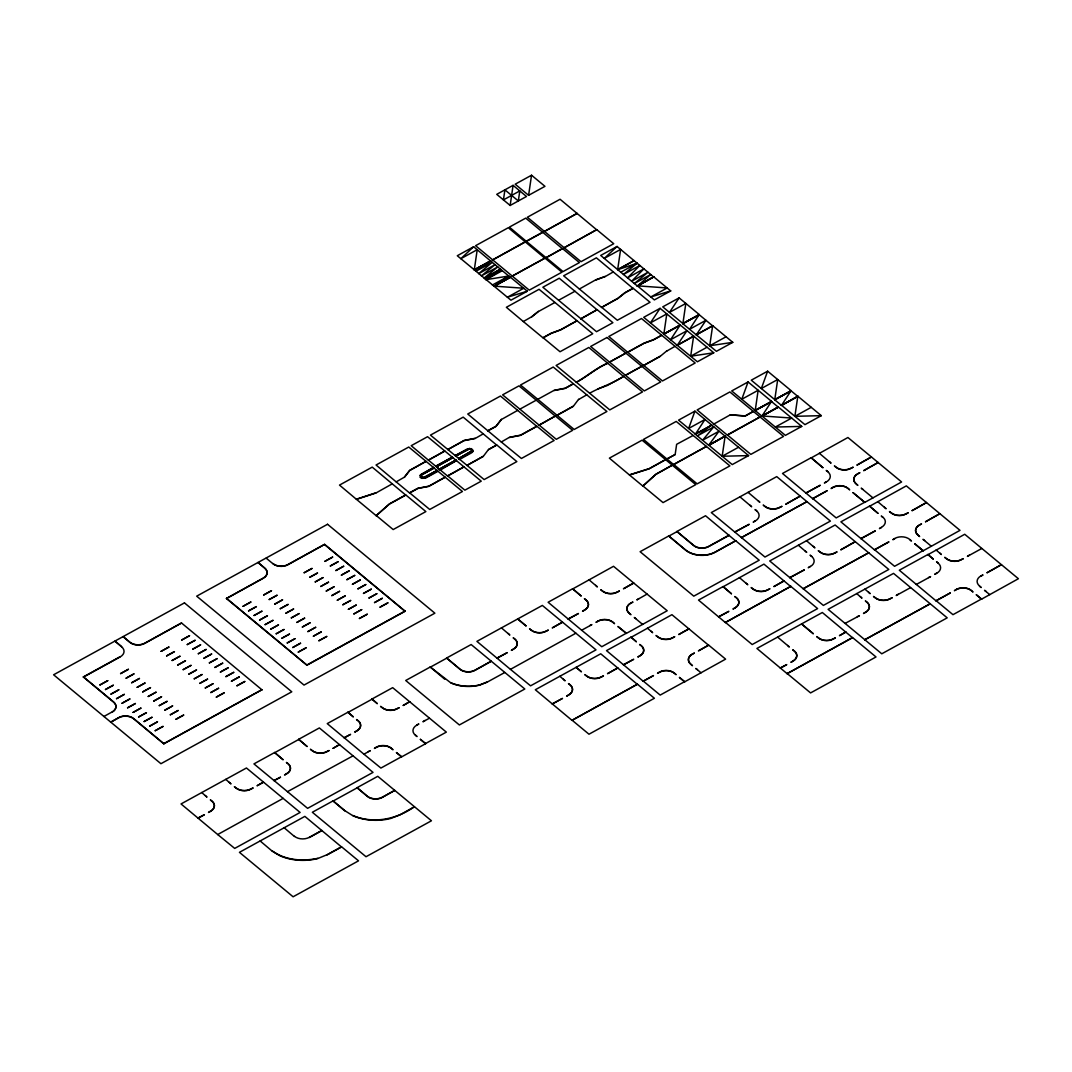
<?xml version="1.0" encoding="UTF-8"?>
<svg xmlns="http://www.w3.org/2000/svg" width="1072" height="1072" viewBox="0 0 1072 1072"><rect width="100%" height="100%" fill="white"/><g stroke="black" fill="none" stroke-linecap="round" stroke-linejoin="round"><path stroke-width="1.5" d="M112.091 712.17A10.573 7.142 0.5 0 0 113.565 702.12L83.375 676.914L120.171 656.694M103.917 716.471L112.091 711.969A10.573 7.142 0.5 0 0 113.565 701.919L83.375 676.914M163.869 743.794L133.692 718.588A10.573 7.142 0.5 0 0 118.804 717.53L110.617 722.22L118.804 717.731A10.573 7.142 0.5 0 1 133.692 718.789L163.869 743.794L262.01 689.671L163.869 743.606M181.516 622.993L144.707 643.414A10.573 7.142 0.5 0 1 129.819 642.342L123.119 636.594L129.819 642.155A10.573 7.142 0.5 0 0 144.707 643.213L181.516 622.993L262.01 689.872M217.71 834.539L234.701 848.408L300.12 812.455L283.142 798.385L217.71 834.539L181.034 803.946L201.737 792.57L206.976 797.112L205.301 795.531M201.737 792.57L246.453 767.994L283.142 798.385M226.46 598.498L263.256 578.076A10.573 7.142 0.5 0 0 264.73 568.026L258.017 562.465L264.73 568.214A10.573 7.142 0.5 0 1 263.256 578.277L226.46 598.498L306.954 665.176L405.095 611.254L324.602 544.375L287.792 564.596A10.573 7.142 0.5 0 1 272.904 563.524M260.134 840.957L271.953 850.94L279.939 855.778A42.036 28.395 0.5 0 0 317.915 858.484L327.134 854.692L341.539 846.773L358.53 860.829L293.098 896.782L239.431 852.334L304.863 816.382L341.539 846.974L327.121 854.893M266.204 558.164L272.904 563.725A10.573 7.142 0.5 0 0 287.792 564.797L324.602 544.375M274.646 752.517L283.021 759.659L274.646 752.517L253.943 763.894L307.61 808.342L373.029 772.389L319.362 727.942L298.659 739.318L307.048 746.46L298.659 739.318M287.484 791.672L352.902 755.921M306.954 665.176L226.46 598.297M344.862 810.888L333.044 800.891L312.341 812.268L366.008 856.729L431.44 820.777L377.773 776.316L357.07 787.692L367.334 796.402A10.573 7.142 0.5 0 0 382.222 797.461L394.751 790.386L382.222 797.26A10.573 7.142 0.5 0 1 367.334 796.201L357.07 787.692M368.272 751.606L370.322 750.681L363.931 754.192L327.241 723.613L347.944 712.237L353.184 716.779L347.944 712.237M356.48 499.364L339.502 485.093L372.212 467.124L405.752 495.103L389.391 504.095L376.178 515.686L356.48 499.364L375.977 492.986L392.339 483.794M363.931 754.192L380.908 768.061L401.611 756.685L396.372 752.544L401.611 756.886L425.638 743.687L420.385 739.345L425.638 743.687M371.971 699.038L377.21 703.58L371.971 699.038L392.674 687.661L446.341 732.122L425.638 743.486M376.178 515.686L389.404 503.894L405.752 494.916L425.879 511.585L393.169 529.555L376.192 515.485M396.184 481.877L376.058 465.007L408.767 447.037L462.434 491.499L429.725 509.468L409.598 492.798L417.785 488.296L428.813 486.179L445.175 477.187L428.813 486.366L417.785 488.497L409.598 492.999L396.184 481.877L404.358 477.187L409.692 470.327L426.04 461.335L409.678 470.528L404.358 477.388M420.184 475.352L433.544 467.472L421.269 474.213L420.184 475.352L420.304 477.281L421.577 478.326L425.396 478.206L437.671 471.452L437.081 470.407L423.48 477.603L421.162 476.477L421.859 474.695L434.133 467.955L433.544 467.472M420.304 477.281L425.41 477.63L437.671 470.889M422.087 477.348L423.48 477.496M428.478 460.196L411.206 445.697L427.567 436.706L481.234 481.167L464.873 490.159L447.6 475.847L463.962 466.869L447.6 476.048L428.478 460.196L444.826 451.017L428.478 460.009M429.349 718.253L422.958 721.764L425.008 720.438M444.719 679.192L430.247 667.012L405.712 680.492L459.379 724.953L524.811 689.001L471.144 644.54L446.609 658.02L460.022 669.33A10.573 7.142 0.5 0 0 474.909 670.402L491.257 661.21L474.909 670.201A10.573 7.142 0.5 0 1 460.022 669.142L446.609 658.02M435.969 466.132L452.33 457.141L435.969 466.132L440.096 470.126L456.458 460.571L455.881 460.076L439.52 469.067L455.881 460.076M437.081 470.407L424.82 477.254M452.92 457.623L436.559 466.722L452.92 457.623L452.33 457.141M458.789 458.481L471.827 450.923L458.789 458.481L459.365 459.54L471.626 452.799L472.712 451.66L472.605 449.731L471.332 448.672L467.499 448.806L455.238 455.546L469.429 449.047M468.089 449.396L455.828 456.136L455.238 455.546M469.375 448.324L472.605 450.294L472.712 451.66M470.822 449.302L471.827 451.031M483.217 456.283L466.869 465.462L483.217 456.471L488.551 449.423L496.725 444.92L516.851 461.603L484.142 479.573L430.462 435.111L463.184 417.142L496.725 445.121L488.537 449.624M501.294 441.986L521.421 458.468L554.13 440.485L536.858 426.187L520.51 435.165L509.468 437.296L501.294 441.986L467.754 414.006L500.463 396.037L536.858 426.388L520.51 435.366L509.468 437.497M473.65 246.748L460.853 258.687L477.214 249.696L474.28 269.997L490.628 261.019L473.65 246.748L457.288 255.739L510.955 300.187L527.317 291.209L510.339 277.139L493.978 286.318L510.339 277.34L493.978 286.318L508.758 276.027L485.938 279.671L501.307 269.863L484.959 278.854L500.396 269.112L484.048 278.09L497.756 266.915L481.395 275.906L495.036 264.663L478.675 273.655L492.209 262.318L475.847 271.31L490.628 261.019L510.339 277.34M510.446 669.357L530.573 685.825L596.005 649.873L575.878 633.204L510.446 669.357L476.906 641.364L501.441 627.884L509.83 635.039L508.155 633.445M501.441 627.884L542.338 605.425L575.878 633.204M504.684 672.533L487.036 682.221L479.854 685.035A31.999 21.614 0.5 0 1 450.937 682.958L430.247 667.012M519.893 409.156L536.241 400.164L518.982 385.866L502.621 394.844L556.288 439.306L572.649 430.314L555.376 416.016L539.015 425.195L555.376 416.016M523.337 321.546L506.359 307.289L539.069 289.306L592.736 333.767L560.026 351.737L543.048 337.68L551.222 333.178L560.656 329.734L577.017 320.742L560.656 329.921L551.222 333.379L543.048 337.868L523.337 321.546L531.524 316.856L538.439 311.322M544.965 258.312L508.289 227.72L475.579 245.689L529.246 290.15L561.956 272.167L544.978 258.111L512.255 276.08L544.978 258.111M526.365 241.388L509.374 227.117L525.736 218.125L562.425 248.717L546.063 257.709L526.365 241.388L542.713 232.396M536.241 400.164L555.376 416.204M537.782 399.32L554.144 390.329L565.172 388.211L573.359 383.709L553.232 367.039L520.51 385.009L574.177 429.47L606.899 411.501L586.773 394.831L578.585 399.521M546.063 257.709L562.425 248.516L579.403 262.586L563.041 271.578L546.063 257.508M554.8 302.532L538.439 311.523L531.511 317.057M571.992 720.344L637.425 684.191L571.992 720.344L535.317 689.752L559.852 676.271L565.091 680.814L563.416 679.219M558.592 300.254L574.94 291.262L559.222 278.238L542.861 287.229L596.528 331.69L612.889 322.699L597.158 309.674L580.81 318.853L597.158 309.674M559.852 676.271L600.735 653.799L637.425 684.392M589.828 625.539L591.878 624.614L581.654 630.229L548.114 602.25L572.636 588.769L581.024 595.911L572.636 588.769M586.773 394.831L573.359 383.709M574.94 291.262L597.158 309.875M596.756 229.85L560.066 199.258L527.357 217.241L581.024 261.689L613.733 243.719L596.756 229.649L564.046 247.82L596.756 229.649M579.389 289.025L563.658 275.799L596.38 257.829L633.056 288.408L624.882 292.911L617.968 298.445L601.606 307.423L579.389 289.025L595.737 279.832L605.184 276.388M581.654 630.229L601.781 646.711L626.316 633.23L617.928 626.477L626.303 633.418L667.199 610.759L647.073 594.089L636.848 599.905L638.899 598.578M589.654 393.236C600.132 387.193 613.144 383.468 623.623 376.312L642.49 391.937L609.78 409.906L556.113 365.458L588.823 347.475L623.623 376.5L607.275 385.491L597.828 388.948M647.073 594.089L613.532 566.297L572.636 588.97M601.606 307.423L617.968 298.244L624.882 292.71L633.056 288.207L650.047 302.277L617.338 320.26L601.606 307.235M643.2 681.216L653.424 675.601L643.2 681.216L606.511 650.624L631.046 637.143L636.286 641.686L631.046 637.143M666.878 350.812L659.95 356.547L643.602 365.525L608.802 336.501L641.512 318.531L675.052 346.323L666.878 351.013M629.505 475.017L609.378 458.146L642.088 440.177L695.768 484.638L663.045 502.607L642.919 485.938L655.93 474.172L672.278 465.181L655.93 474.373L642.919 486.139L629.505 475.017L649.217 468.812L665.578 459.633L649.217 468.611L629.505 474.829M653.732 277.045L617.057 246.466L600.695 255.444L637.384 286.036L653.732 276.857L637.384 286.036L653.732 276.857L670.724 290.914L654.362 299.905L637.384 285.835L667.159 287.966L650.798 296.957L670.724 290.914M643.602 365.525L659.95 356.346M684.713 681.805L679.474 677.464L684.713 681.805L725.61 659.133L708.619 645.076L698.395 650.892L708.619 645.264L671.93 614.685L631.046 637.344M713.751 352.782L690.69 356.212L693.624 336.112L677.263 345.305L663.849 334.183L666.784 313.882L650.436 322.873L660.084 308.334L713.751 352.782L697.39 361.773L677.263 345.305L693.624 336.313M666.972 459.057L643.495 439.399L676.218 421.43L729.885 465.891L697.162 483.861L673.685 464.417L706.394 446.434L673.685 464.605L666.972 459.057L675.159 454.555L676.633 444.317L692.981 435.527M735.714 540.757L715.279 552.187A21.159 14.298 0.5 0 1 685.504 550.07L668.727 535.973L640.105 551.705L693.772 596.153L759.204 560.214L735.714 540.757L715.279 551.986A21.159 14.298 0.5 0 1 685.504 549.869L668.727 535.973M675.159 454.555L666.985 458.856M729.014 535.397L708.565 546.64A10.573 7.142 0.5 0 1 693.678 545.568L676.901 531.484L705.537 515.753L735.714 540.958M682.877 323.731L685.825 303.43L669.464 312.421L679.112 297.869L699.239 314.538L689.591 329.278L705.939 320.3L696.291 334.839L682.877 323.731L699.239 314.739L712.652 325.861L696.291 334.839L716.418 351.321L732.779 342.33L712.652 325.66L696.291 334.839M695.339 434.227L704.987 419.487L688.626 428.465L694.924 411.152L748.591 455.6L732.243 464.591L708.753 445.148L725.114 436.157L708.753 445.336L695.339 434.227L711.701 425.048L697.363 435.902L713.711 426.911L702.589 440.23L718.95 431.252L708.753 445.148M713.925 424.016L697.162 409.919L729.871 391.95L783.538 436.411L750.829 454.381L727.339 434.924L760.061 416.954L727.339 435.125L713.925 424.016L730.287 414.824L745.174 415.896L753.348 411.393L745.174 416.083L730.287 414.824M725.342 622.51L790.774 586.357L725.342 622.51L698.515 600.079L723.051 586.598L731.426 593.741L723.051 586.598M790.761 586.558L763.934 564.127L723.037 586.799M739.921 496.845L776.731 476.625L830.398 521.086L764.966 557.038L711.299 512.577L739.921 496.845L751.66 506.775L749.985 505.193M755.211 410.576L758.145 390.275L741.784 399.266L748.082 381.94L771.559 401.384L761.911 416.137L755.211 410.576L771.559 401.585L778.272 407.146L761.911 416.137L778.272 406.945L801.749 426.401L785.387 435.379L761.911 415.936L791.685 418.067L775.337 427.045L801.749 426.401M774.748 399.829L777.696 379.528L761.334 388.52L767.632 371.193L791.109 390.65L781.461 405.39L774.748 399.829L791.109 390.851L797.823 396.399L781.461 405.39L797.823 396.211L821.299 415.655L804.938 424.646L781.461 405.189M778.272 407.146L761.911 416.137M777.615 637.09L822.331 612.514L852.521 637.719L787.103 673.658L756.912 648.453L777.615 637.09L789.354 647.006L787.679 645.424M787.103 673.658L852.521 637.518L876.012 656.962L810.579 692.914L787.103 673.471M797.823 396.399L781.461 405.39M798.332 545.233L835.128 525.012L888.795 569.46L823.376 605.412L769.709 560.964L798.332 545.233L806.72 552.375L805.045 550.794M812.683 498.668L826.994 490.802L812.683 498.668L782.506 473.462L811.129 457.731L822.867 467.66L811.129 457.731M864.796 502.379L853.044 492.664L864.796 502.379L901.592 481.971L847.925 437.51L811.129 457.932M845.098 623.408L859.396 615.743L857.359 616.668M856.729 593.607L893.539 573.386L947.206 617.847L881.774 653.799L828.107 609.338L856.729 593.607L861.968 598.149L860.293 596.568M874.444 549.815L888.755 541.963L874.444 549.815L840.904 521.836L869.526 506.105L877.914 513.26L869.526 506.105M923.193 550.767L914.805 543.812L923.193 550.767L960.003 530.345L906.322 485.884L869.526 506.306M910.517 587.657L896.205 595.523L898.256 594.196M935.99 600.802L950.301 592.937L935.99 600.802L899.314 570.224L927.937 554.492L933.176 559.035L927.937 554.492M981.604 599.141L976.351 594.799L981.604 599.141L1018.4 578.719L964.733 534.271L927.923 554.693M981.711 548.529L967.4 556.395L969.45 555.082M510.151 205.462L513.086 185.349L526.499 196.471L510.151 205.462L496.738 194.34L513.086 185.349M528.603 195.318L531.538 175.218L544.965 186.327L528.603 195.318L515.19 184.196L531.538 175.218M732.779 342.33L709.718 345.76L712.652 325.66M748.591 455.6L722.18 456.257L725.114 436.157L708.753 445.336M821.299 415.655L794.888 416.311L797.823 396.211M677.263 345.305L686.911 330.752L670.563 339.744L680.211 325.004L663.849 333.982L643.723 317.312L660.084 308.334M501.374 419.326L496.055 426.187L487.881 430.676M578.599 399.32L573.265 406.382L556.917 415.36L573.265 406.181M472.725 451.084L459.365 458.963M617.057 246.466L604.26 258.406L620.621 249.414L617.673 269.514L634.034 260.724M637.384 286.036L650.691 274.526L634.343 283.517L647.97 272.275L631.622 281.266L643.883 268.884L627.522 277.876L639.796 265.508L623.435 274.486L637.076 263.256L617.673 269.715L634.034 260.536M755.224 520.791L753.187 522.118L755.224 520.992A10.573 7.142 0.5 0 0 756.698 510.942L755.023 509.548L756.698 510.741M826.432 481.676L824.381 482.99L826.418 481.877A10.573 7.142 0.5 0 0 827.892 471.827L826.217 470.434L827.892 471.626M810.271 566.391L808.234 567.718L810.271 566.592A10.573 7.142 0.5 0 0 811.745 556.542L810.07 555.149L811.745 556.341M936.74 573.051L934.69 574.378L936.727 573.252A10.573 7.142 0.5 0 0 938.201 563.202L936.526 561.808L938.201 563.001M490.628 260.818L474.28 269.809L490.628 261.019M525.267 241.79L492.557 259.96L525.267 241.977M526.365 241.187L542.713 232.195M577.058 213.328L544.335 231.498L577.058 213.529M485.938 279.671L502.299 270.68M492.396 285.018L508.758 276.027M613.358 271.886L605.184 276.589L595.737 280.033M620.715 272.234L637.076 263.256M679.112 297.869L662.751 306.86L682.877 323.53L699.239 314.739M517.736 410.335L501.374 419.527L496.055 426.388L487.881 430.877M607.69 363.113C596.26 368.018 586.84 376.419 576.24 382.329C587.175 376.661 596.179 368.111 607.69 363.314M627.669 352.139L644.017 343.147L653.464 339.69L661.638 335.201M627.669 352.34L644.017 343.348L653.451 339.891L661.638 335.402M682.877 323.53L699.239 314.538M573.346 383.91L565.172 388.399L554.144 390.53M663.849 334.183L680.211 325.191L663.849 333.982M483.311 433.812L475.124 438.502L464.096 440.632L447.734 449.624L464.096 440.431L475.124 438.301M455.828 456.029L468.089 449.289M421.859 474.802L434.12 468.062M440.11 469.549L456.458 460.571M83.375 677.115L120.171 656.895A10.573 7.142 0.5 0 0 121.645 646.845L114.932 641.083L121.645 646.644M690.69 356.212L707.038 347.221M709.718 345.76L726.066 336.769M694.924 411.152L678.563 420.13L695.339 434.026L711.701 425.236M748.082 381.94L731.72 390.932L755.211 410.375L771.559 401.585M767.632 371.193L751.271 380.185L774.761 399.642L791.109 390.851M755.211 410.375L771.559 401.384M774.761 399.642L791.109 390.65M306.967 664.975L405.095 611.053M722.18 456.257L738.528 447.265M794.888 416.311L811.236 407.32M274.633 752.705L298.659 739.506M347.944 712.438L371.957 699.239M430.247 667.213L446.609 658.221M668.727 536.174L676.901 531.672M198.012 818.016L204.404 814.707L198.012 818.217M263.431 782.064L257.039 785.776L263.431 782.265M344.219 737.67L350.611 734.36L344.219 737.871M497.033 658.047L507.257 652.62L497.033 658.235M562.465 622.095L552.241 627.911L562.465 622.296M568.227 618.919L578.451 613.506L568.227 619.12M633.659 582.967L623.435 588.783L633.659 583.168M729.014 535.196L708.565 546.439A10.573 7.142 0.5 0 1 693.678 545.367L676.901 531.484M805.983 492.906L820.294 485.241L805.983 493.107M864.796 502.192L836.173 517.91L812.683 498.467M333.044 801.092L357.056 787.893M321.841 830.452L309.312 837.326A10.573 7.142 0.5 0 1 294.425 836.267M552.294 703.822L562.519 698.395L552.294 704.009M617.727 667.869L607.502 673.685L617.713 668.07M623.489 664.694L633.713 659.28L623.489 664.895M688.921 628.741L678.697 634.557L688.921 628.942M309.312 837.527L321.841 830.639M718.629 616.748L728.853 611.335L718.629 616.949M784.061 580.796L773.837 586.612L784.061 580.997M861.03 538.506L875.342 530.841L861.03 538.707M881.479 527.478L879.429 528.603L881.479 527.277A10.573 7.142 0.5 0 0 882.939 517.227L881.264 516.034L882.939 517.428M894.892 538.586L892.842 539.712L894.892 538.385A10.573 7.142 0.5 0 1 909.78 539.457L911.455 541.038L909.78 539.645M684.713 681.604L660.178 695.085L643.2 681.015M923.193 550.566L894.571 566.297L874.444 549.628M916.292 584.481L930.603 576.615L928.553 577.54M780.389 667.91L786.781 664.6L780.389 668.111M845.821 631.957L839.43 635.669L845.821 632.158M980.974 576.093L983.011 574.967L980.974 575.892A10.573 7.142 0.5 0 0 979.5 585.942L981.175 587.536L979.5 586.143M981.604 598.94L952.981 614.671L935.99 600.601M416.834 724.927L418.871 724.002L416.834 725.128A10.573 7.142 0.5 0 0 415.36 735.178L417.035 736.571L415.36 734.977M487.036 682.02L479.854 684.834A31.999 21.614 0.5 0 1 450.937 682.77M356.48 499.163L375.977 492.785M527.317 291.209L507.391 297.239L523.752 288.247L493.978 286.13M317.915 858.297C302.425 861.674 285.098 860.267 271.953 850.753M352.849 815.511C373.324 824.261 396.72 819.316 414.449 806.707L400.03 814.827L390.824 818.432A42.036 28.395 0.5 0 1 352.849 815.712L344.862 810.687L333.044 800.891M862.906 489.355L861.231 488.162L872.97 497.89M924.667 540.516L922.992 539.323L931.367 546.278M986.213 591.503L984.538 590.31L989.778 594.652M635.964 618.678L634.276 617.485L642.664 624.44M697.51 669.665L695.822 668.472L701.075 672.814M819.303 453.242L831.041 463.158L829.366 461.576M877.7 501.616L886.088 508.758L884.413 507.177M936.111 549.99L941.35 554.532L939.675 552.951M675.052 346.323L695.179 362.993L662.469 380.962L643.602 365.338M748.109 492.356L759.847 502.286L758.172 500.691M806.506 540.744L814.894 547.886L813.219 546.291M864.916 589.118L870.156 593.66L868.481 592.066M790.774 586.357L817.601 608.588L752.182 644.54L725.342 622.309M801.642 623.891L813.38 633.807L801.628 624.078M739.399 577.607L747.787 584.749L746.112 583.168M588.997 579.778L597.385 586.933L595.71 585.339M647.408 628.165L652.647 632.708L650.972 631.113M637.425 684.191L654.402 698.261L588.984 734.213L572.006 720.143M517.803 618.906L526.191 626.048L517.803 619.107M576.2 667.28L581.439 671.822L576.2 667.481M324.602 544.563L405.095 611.254M225.75 779.371L230.989 783.913L229.314 782.332M284.16 827.758L294.425 836.468M274.07 780.563L280.449 777.24L274.07 780.563M339.489 744.611L333.097 748.323L339.489 744.611M409.651 701.731L403.26 705.443L409.651 701.731M609.526 362.108L625.874 353.117L609.526 362.108M625.458 375.307L641.806 366.316L625.458 375.307M734.789 532.034L749.087 524.369L734.789 532.034M741.489 537.581L806.921 501.642L741.489 537.581M789.836 577.634L804.147 569.969L789.836 577.634M800.208 496.081L785.897 504.148L800.208 496.081M803.25 588.742L868.668 552.79L803.25 588.742M855.255 541.682L840.944 549.748L855.255 541.682M864.796 639.729L930.215 603.777L864.796 639.729M871.402 456.953L857.091 465.02L871.402 456.953M878.115 462.514L863.804 470.581L878.115 462.514M926.449 502.554L912.138 510.62L926.449 502.554M939.876 513.676L925.551 521.742L939.876 513.676M1001.422 564.663L987.111 572.716L1001.422 564.663M504.912 189.851L503.438 199.901L519.799 190.91L518.325 200.96L504.912 189.851M210.541 811.129L208.491 812.455L210.527 811.33A10.573 7.142 0.5 0 0 212.001 801.28L210.326 799.9L212.001 801.079A10.573 7.142 0.5 0 1 210.541 811.129M286.586 773.676L284.536 775.002L286.586 773.877A10.573 7.142 0.5 0 0 288.06 763.827L286.385 762.433L288.06 763.626A10.573 7.142 0.5 0 1 286.586 773.676M356.748 730.796L354.698 732.122L356.748 730.997A10.573 7.142 0.5 0 0 358.222 720.947L356.534 719.553L358.222 720.746A10.573 7.142 0.5 0 1 356.748 730.796M513.394 649.056L511.344 650.382L513.394 649.257A10.573 7.142 0.5 0 0 514.855 639.207L513.18 637.813L514.868 639.006A10.573 7.142 0.5 0 1 513.394 649.056M584.588 609.928L582.538 611.254L584.588 610.129A10.573 7.142 0.5 0 0 586.062 600.079L584.374 598.699L586.062 599.878A10.573 7.142 0.5 0 1 584.588 609.928M376.446 747.117L374.409 748.444L376.446 747.318A10.573 7.142 0.5 0 1 391.334 748.377L393.009 749.77L391.334 748.176A10.573 7.142 0.5 0 0 376.446 747.117M598.002 621.05L595.965 622.376L598.002 621.251A10.573 7.142 0.5 0 1 612.889 622.309L614.564 623.703L612.889 622.108A10.573 7.142 0.5 0 0 598.002 621.05M833.132 487.237L831.081 488.551L833.132 487.425A10.573 7.142 0.5 0 1 848.019 488.497L849.694 489.877L848.019 488.296A10.573 7.142 0.5 0 0 833.132 487.237M568.656 694.83L566.606 696.157L568.656 695.031A10.573 7.142 0.5 0 0 570.116 684.981L568.441 683.588L570.116 684.78A10.573 7.142 0.5 0 1 568.656 694.83M639.85 655.716L637.8 657.029L639.85 655.903A10.573 7.142 0.5 0 0 641.311 645.853L639.636 644.473L641.324 645.652A10.573 7.142 0.5 0 1 639.85 655.716M734.99 607.757L732.94 609.084L734.99 607.958A10.573 7.142 0.5 0 0 736.464 597.908L734.776 596.528L736.464 597.707A10.573 7.142 0.5 0 1 734.99 607.757M659.548 672.037L657.511 673.35L659.548 672.224A10.573 7.142 0.5 0 1 674.435 673.296L676.11 674.677L674.435 673.095A10.573 7.142 0.5 0 0 659.548 672.037M865.533 612.166L863.496 613.492L865.533 612.367A10.573 7.142 0.5 0 0 867.007 602.317L865.332 600.923L867.007 602.116A10.573 7.142 0.5 0 1 865.533 612.166M792.918 661.022L790.868 662.349L792.918 661.223A10.573 7.142 0.5 0 0 794.379 651.173L792.704 649.779L794.392 650.972A10.573 7.142 0.5 0 1 792.918 661.022M956.438 589.372L954.388 590.699L956.438 589.573A10.573 7.142 0.5 0 1 971.326 590.632L973.001 592.025L971.326 590.431A10.573 7.142 0.5 0 0 956.438 589.372M607.007 337.492L590.659 346.47L644.326 390.932L660.674 381.94L607.007 337.492M184.451 602.893L53.6 674.784L160.934 763.706L291.785 691.802L184.451 602.893M327.536 524.275L196.685 596.166L304.019 685.075L434.87 613.184L327.536 524.275M107.736 680.666L99.964 684.941L107.736 680.666M128.385 669.317L120.6 673.591L128.385 669.317M168.88 647.073L161.095 651.347L168.88 647.073M189.516 635.723L181.744 639.997L189.516 635.723M250.821 602.035L243.049 606.31L250.821 602.035M271.471 590.699L263.699 594.973L271.471 590.699M311.965 568.455L304.18 572.729L311.965 568.455M332.601 557.105L324.829 561.38L332.601 557.105M113.27 685.236L105.485 689.51L113.27 685.236M133.906 673.899L126.134 678.174L133.906 673.899M174.401 651.642L166.616 655.917L174.401 651.642M195.05 640.306L187.265 644.58L195.05 640.306M256.355 606.618L248.57 610.893L256.355 606.618M276.991 595.268L269.219 599.543L276.991 595.268M317.486 573.024L309.714 577.299L317.486 573.024M338.136 561.688L330.35 565.962L338.136 561.688M118.791 689.819L111.006 694.093L118.791 689.819M139.44 678.469L131.655 682.743L139.44 678.469M179.922 656.225L172.15 660.499L179.922 656.225M200.571 644.875L192.786 649.15L200.571 644.875M261.876 611.201L254.091 615.475L261.876 611.201M282.526 599.851L274.74 604.126L282.526 599.851M323.007 577.607L315.235 581.882L323.007 577.607M343.656 566.257L335.871 570.532L343.656 566.257M124.312 694.388L116.54 698.663L124.312 694.388M144.961 683.052L137.176 687.326L144.961 683.052M185.456 660.794L177.671 665.069L185.456 660.794M206.092 649.458L198.32 653.732L206.092 649.458M267.397 615.77L259.625 620.045L267.397 615.77M288.046 604.434L280.261 608.708L288.046 604.434M328.541 582.176L320.756 586.451L328.541 582.176M349.177 570.84L341.405 575.115L349.177 570.84M129.833 698.971L122.061 703.245L129.833 698.971M150.482 687.621L142.71 691.896L150.482 687.621M190.977 665.377L183.191 669.652L190.977 665.377M211.613 654.027L203.841 658.302L211.613 654.027M272.931 620.353L265.146 624.628L272.931 620.353M293.567 609.003L285.795 613.278L293.567 609.003M334.062 586.759L326.277 591.034L334.062 586.759M354.711 575.409L346.926 579.684L354.711 575.409M135.367 703.54L127.581 707.815L135.367 703.54M156.003 692.204L148.231 696.478L156.003 692.204M196.498 669.96L188.726 674.221L196.498 669.96M217.147 658.61L209.362 662.885L217.147 658.61M278.452 624.922L270.667 629.197L278.452 624.922M299.101 613.586L291.316 617.861L299.101 613.586M339.583 591.329L331.811 595.603L339.583 591.329M360.232 579.992L352.447 584.267L360.232 579.992M140.888 708.123L133.102 712.398L140.888 708.123M161.537 696.773L153.752 701.048L161.537 696.773M202.018 674.529L194.246 678.804L202.018 674.529M222.668 663.179L214.882 667.454L222.668 663.179M283.973 629.505L276.201 633.78L283.973 629.505M304.622 618.155L296.837 622.43L304.622 618.155M345.117 595.911L337.332 600.186L345.117 595.911M365.753 584.562L357.981 588.836L365.753 584.562M146.408 712.692L138.636 716.967L146.408 712.692M167.058 701.356L159.272 705.631L167.058 701.356M207.553 679.112L199.767 683.387L207.553 679.112M228.189 667.762L220.417 672.037L228.189 667.762M289.494 634.075L281.722 638.349L289.494 634.075M310.143 622.738L302.371 627.013L310.143 622.738M350.638 600.481L342.852 604.755L350.638 600.481M371.274 589.144L363.502 593.419L371.274 589.144M151.943 717.275L144.157 721.55L151.943 717.275M172.579 705.925L164.807 710.2L172.579 705.925M213.073 683.681L205.288 687.956L213.073 683.681M233.723 672.345L225.937 676.62L233.723 672.345M295.028 638.657L287.242 642.932L295.028 638.657M315.664 627.308L307.892 631.582L315.664 627.308M356.159 605.064L348.387 609.338L356.159 605.064M376.808 593.714L369.023 597.988L376.808 593.714M157.463 721.845L149.678 726.119L157.463 721.845M178.113 710.508L170.327 714.783L178.113 710.508M218.594 688.264L210.822 692.539L218.594 688.264M239.244 676.914L231.458 681.189L239.244 676.914M300.549 643.227L292.763 647.501L300.549 643.227M321.198 631.89L313.413 636.165L321.198 631.89M361.679 609.633L353.907 613.908L361.679 609.633M382.329 598.297L374.543 602.571L382.329 598.297M162.984 726.427L155.212 730.702L162.984 726.427M183.634 715.078L175.848 719.352L183.634 715.078M224.128 692.834L216.343 697.108L224.128 692.834M244.764 681.497L236.992 685.772L244.764 681.497M306.069 647.81L298.297 652.084L306.069 647.81M326.719 636.46L318.933 640.734L326.719 636.46M367.214 614.216L359.428 618.49L367.214 614.216M387.85 602.866L380.078 607.141L387.85 602.866M252.952 788.027L250.915 789.153A10.573 7.142 0.5 0 1 236.028 788.081L234.353 786.701L236.028 787.88A10.573 7.142 0.5 0 0 250.915 788.952L252.952 788.027M399.173 707.681L397.122 708.806A10.573 7.142 0.5 0 1 382.235 707.748L380.56 706.354L382.235 707.547A10.573 7.142 0.5 0 0 397.122 708.605L399.173 707.681M329.01 750.561L326.96 751.686A10.573 7.142 0.5 0 1 312.073 750.628L310.398 749.234L312.073 750.427A10.573 7.142 0.5 0 0 326.96 751.485L329.01 750.561M548.154 630.162L546.104 631.274A10.573 7.142 0.5 0 1 531.216 630.215L529.541 628.822L531.216 630.014A10.573 7.142 0.5 0 0 546.104 631.086L548.154 630.162M619.348 591.034L617.298 592.159A10.573 7.142 0.5 0 1 602.41 591.101L600.735 589.707L602.41 590.9A10.573 7.142 0.5 0 0 617.298 591.958L619.348 591.034M781.81 506.386L779.759 507.512A10.573 7.142 0.5 0 1 764.872 506.453L763.197 505.059L764.872 506.252A10.573 7.142 0.5 0 0 779.759 507.311L781.81 506.386M853.004 467.271L850.954 468.397A10.573 7.142 0.5 0 1 836.066 467.325L834.391 465.945L836.08 467.124A10.573 7.142 0.5 0 0 850.954 468.196L853.004 467.271M859.717 472.819L857.667 473.945A10.573 7.142 0.5 0 0 856.193 483.995L857.868 485.388L856.193 483.807A10.573 7.142 0.5 0 1 857.667 473.757L859.717 472.819M632.761 602.142L630.711 603.268A10.573 7.142 0.5 0 0 629.251 613.318L630.926 614.712L629.251 613.13A10.573 7.142 0.5 0 1 630.725 603.08L632.761 602.142M603.402 675.936L601.365 677.048A10.573 7.142 0.5 0 1 586.478 675.99L584.803 674.596L586.478 675.789A10.573 7.142 0.5 0 0 601.365 676.861L603.402 675.936M674.61 636.808L672.559 637.934A10.573 7.142 0.5 0 1 657.672 636.875L655.997 635.482L657.672 636.674A10.573 7.142 0.5 0 0 672.559 637.733L674.61 636.808M769.75 588.863L767.699 589.989A10.573 7.142 0.5 0 1 752.812 588.93L751.137 587.536L752.812 588.729A10.573 7.142 0.5 0 0 767.699 589.788L769.75 588.863M836.857 551.986L834.807 553.112A10.573 7.142 0.5 0 1 819.919 552.053L818.244 550.66L819.919 551.852A10.573 7.142 0.5 0 0 834.807 552.911L836.857 551.986M908.051 512.872L906.001 513.997A10.573 7.142 0.5 0 1 891.127 512.925L889.438 511.545L891.127 512.724A10.573 7.142 0.5 0 0 906.014 513.796L908.051 512.872M921.464 523.98L919.428 525.106A10.573 7.142 0.5 0 0 917.954 535.156L919.629 536.549L917.954 534.955A10.573 7.142 0.5 0 1 919.428 524.905L921.464 523.98M694.308 653.129L692.271 654.255A10.573 7.142 0.5 0 0 690.797 664.305L692.472 665.699L690.797 664.104A10.573 7.142 0.5 0 1 692.271 654.054L694.308 653.129M892.118 597.761L890.068 598.886A10.573 7.142 0.5 0 1 875.181 597.828L873.506 596.434L875.181 597.627A10.573 7.142 0.5 0 0 890.068 598.685L892.118 597.761M963.313 558.646L961.262 559.772A10.573 7.142 0.5 0 1 946.375 558.7L944.7 557.319L946.388 558.512A10.573 7.142 0.5 0 0 961.262 559.571L963.313 558.646M835.343 637.92L833.292 639.033A10.573 7.142 0.5 0 1 818.405 637.974L816.73 636.58L818.405 637.773A10.573 7.142 0.5 0 0 833.292 638.845L835.343 637.92"/></g></svg>
